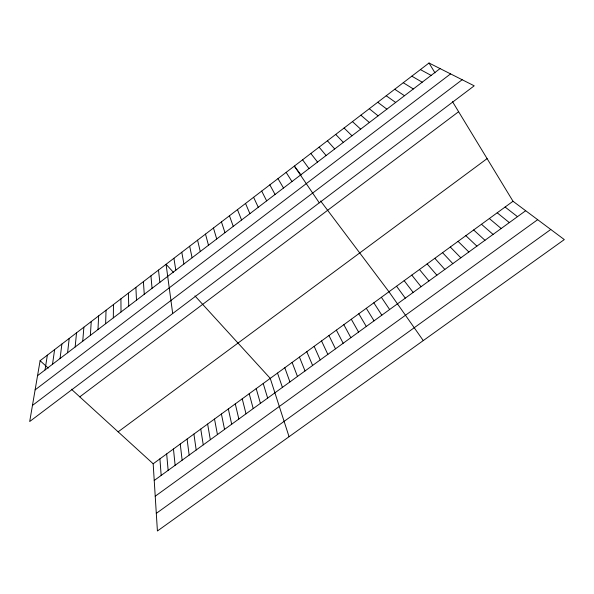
<?xml version="1.0" encoding="UTF-8"?>
<svg xmlns="http://www.w3.org/2000/svg" width="594" height="594" viewBox="0 0 594 594"><rect width="100%" height="100%" fill="white"/><g stroke="black" fill="none" stroke-linecap="round" stroke-linejoin="round"><path stroke-width="0.89" d="M113.32 317.864L113.469 304.544M105.643 323.723L106.036 310.231M97.988 329.559L98.634 315.904M90.355 335.38L91.246 321.562M82.744 341.186L83.88 327.197M75.156 346.978L76.529 332.826M67.59 352.747L69.208 338.432M60.046 358.509L61.902 344.023M52.524 364.248L54.618 349.599M45.025 369.965L47.357 355.153M40.11 360.699L29.7 421.525L474.22 85.818L429.017 63.009L40.11 360.699L48.24 368.109M37.548 375.675L440.057 68.585M35.12 389.872L450.586 73.894M32.455 405.435L462.177 79.737M79.774 396.859L458.613 111.717M118.139 431.838L487.11 158.62M153.17 463.78L513.016 201.262L564.3 239.582L157.417 530.991L153.17 463.78L71.384 389.211M154.225 480.472L525.675 210.722M155.22 496.213L537.659 219.676M156.304 513.365L550.772 229.47M420.404 69.602L431.125 75.401M411.82 76.173L422.215 82.195M403.259 82.722L413.342 88.966M394.728 89.256L404.492 95.716M386.219 95.768L395.671 102.45M377.739 102.257L386.88 109.155M505.1 207.039L517.485 216.669M369.29 108.732L378.111 115.845M497.208 212.801L509.318 222.594M489.337 218.54L501.18 228.512M360.862 115.184L369.371 122.513M481.482 224.272L493.065 234.407M473.656 229.982L484.971 240.28M352.457 121.614L360.662 129.158M465.845 235.677L476.893 246.146M344.082 128.022L351.982 135.781M458.063 241.357L468.852 251.99M450.297 247.015L460.825 257.818M335.729 134.415L343.325 142.382M442.56 252.665L452.821 263.625M173.582 272.498L166.075 264.278L172.691 313.535M194.936 295.886L270.248 378.371L289.055 436.709M434.838 258.301L444.839 269.424M327.405 140.785L334.697 148.96M427.138 263.914L436.887 275.2M319.104 147.141L326.099 155.524M419.461 269.513L428.95 280.962M411.805 275.104L421.042 286.702M310.833 153.475L317.53 162.065M404.165 280.672L413.157 292.434M301.084 175.022L294.357 166.09L319.282 202.829M320.604 200.958L388.959 291.765L423.27 340.592M396.554 286.226L405.286 298.143M302.584 159.793L308.984 168.585M381.385 297.29L389.627 309.519M373.834 302.799L381.823 315.184M286.159 172.364L291.966 181.564M366.305 308.293L374.049 320.834M429.017 63.009L435.001 72.862M452.494 101.648L513.016 201.262M358.791 313.773L366.29 326.462M277.985 178.623L283.501 188.023M351.306 319.238L358.561 332.083M269.832 184.86L275.067 194.461M343.837 324.688L350.846 337.682M336.382 330.116L343.154 343.265M261.709 191.082L266.654 200.883M328.957 335.536L335.491 348.834M321.547 340.941L327.843 354.388M253.601 197.282L258.264 207.284M314.159 346.332L320.218 359.927M245.53 203.46L249.903 213.662M306.794 351.707L312.615 365.444M299.443 357.068L305.026 370.953M237.474 209.623L241.565 220.018M292.114 362.414L297.468 376.448M284.801 367.745L289.924 381.92M229.447 215.771L233.256 226.359M277.517 373.069L282.41 387.385M221.443 221.896L224.978 232.677M263.216 383.501L267.656 398.091M213.461 228.007L216.713 238.981M256.2 388.61L260.424 403.348M249.205 393.718L253.207 408.583M205.502 234.095L208.487 245.255M242.233 398.804L246.02 413.81M197.572 240.169L200.275 251.522M235.276 403.883L238.84 419.015M228.334 408.939L231.69 424.213M189.664 246.228L192.092 257.759M221.413 413.996L224.554 429.395M214.508 419.03L217.434 434.563M181.779 252.264L183.94 263.988M207.625 424.049L210.335 439.723M173.916 258.279L175.809 270.188M200.757 429.061L203.259 444.861M193.904 434.058L196.198 449.992M187.073 439.048L189.152 455.101M180.257 444.015L182.128 460.202M158.494 270.084L159.86 282.35M173.455 448.975L175.126 465.288M150.935 275.868L152.049 288.313M166.676 453.92L168.139 470.366M159.912 458.858L161.174 475.423M143.399 281.638L144.26 294.26M135.885 287.392L136.486 300.185M128.393 293.124L128.742 306.096M120.924 298.841L121.02 311.991"/></g></svg>
